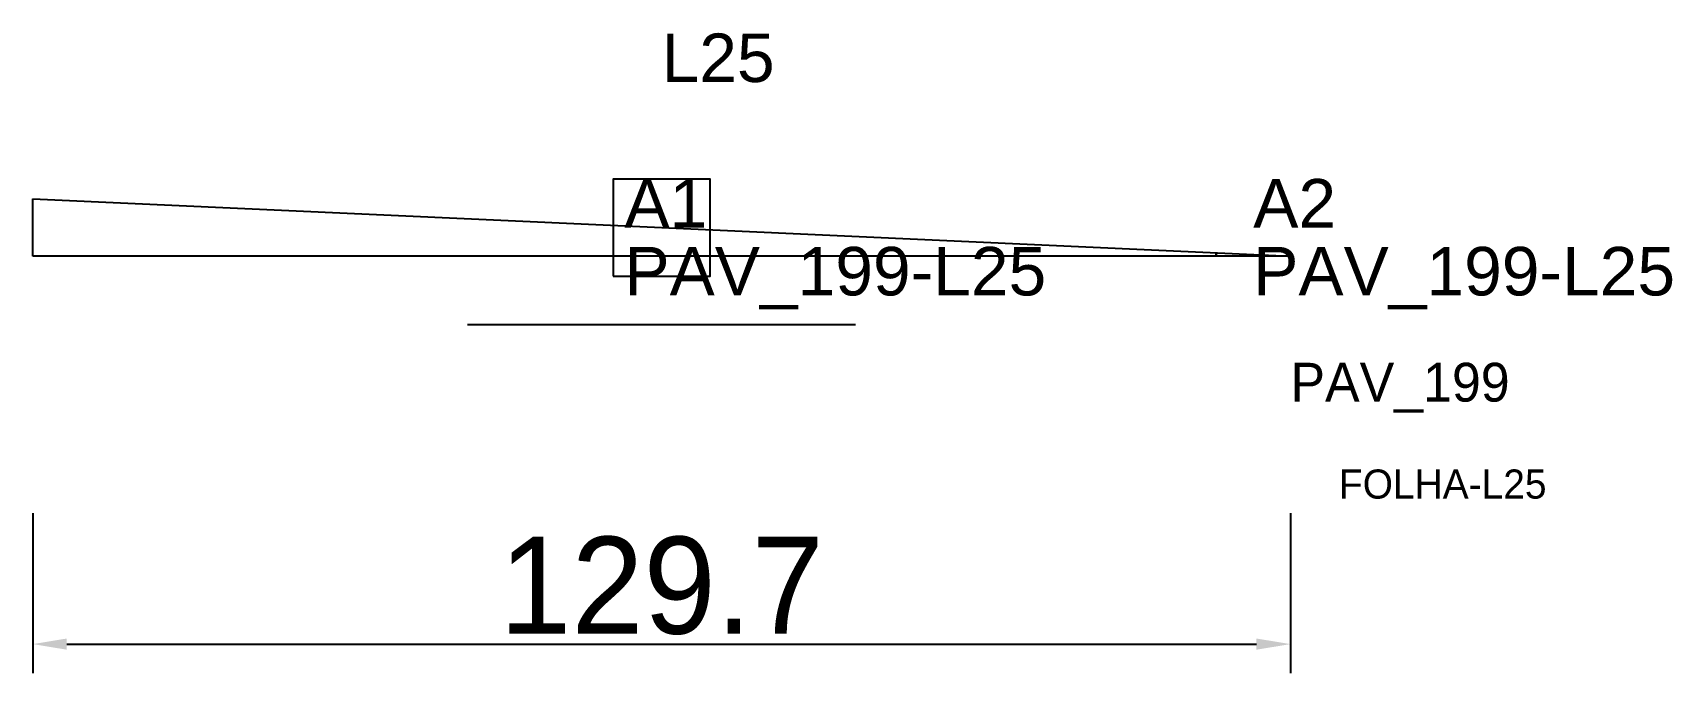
# Model space of a CAD drawing. Header units: metres. Extents: x 222 to 391, y 153 to 219.
import ezdxf

# ---------------------------------------------------------------- set-up
doc = ezdxf.new("R2010")
doc.units = ezdxf.units.M
for name, color, linetype in [('3', 3, 'CONTINUOUS'), ('AUX00', 7, 'CONTINUOUS'), ('COTA', 241, 'CONTINUOUS'), ('FOLHA', 255, 'CONTINUOUS'), ('Hachura', 251, 'CONTINUOUS'), ('NOMENCLATURA', 7, 'CONTINUOUS'), ('Nível', 160, 'CONTINUOUS'), ('Painéis', 200, 'CONTINUOUS'), ('Pilares', 5, 'CONTINUOUS'), ('SARR_2.2x7', 40, 'CONTINUOUS')]:
    doc.layers.add(name, color=color, linetype=linetype)
doc.styles.add('ARIAL', font='Arial.ttf')
doc.styles.add('STR_STANDARD', font='arial.ttf')
doc.dimstyles.new('EZ DXF', dxfattribs={"dimtxt": 10, "dimasz": 3.5, "dimexe": 3, "dimexo": 1.5, "dimgap": 1, "dimtad": 1, "dimdec": 1, "dimdsep": 46, "dimcen": 2.5, "dimazin": 3, "dimtfac": 1, "dimtmove": 0, "dimatfit": 3})

msp = doc.modelspace()

# ---------------------------------------------------------------- hatches: boundary and pattern name
at = {"layer": 'Hachura'}
h = msp.add_hatch(dxfattribs=at)
h.set_pattern_fill('ANSI31', scale=50)
h.paths.add_polyline_path([(351.87, 195.61), (222.2, 195.61), (222.2, 201.5)])
h = msp.add_hatch(dxfattribs=at)
h.set_pattern_fill('ANSI31', scale=50)
h.paths.add_polyline_path([(351.87, 195.61), (222.2, 195.61), (222.2, 201.5)])

# ---------------------------------------------------------------- linework, layer by layer
at = {"layer": '3'}
msp.add_lwpolyline([(344.2, 195.61), (344.2, 195.958)], close=True, dxfattribs=at)
msp.add_lwpolyline([(344.2, 195.61), (344.2, 195.958)], close=True, dxfattribs=at)
at = {"layer": 'Painéis', "color": 200}
for p, q in [((222.2, 195.61), (222.2, 201.5)), ((222.2, 201.5), (351.87, 195.61)), ((222.2, 195.61), (222.2, 201.5)), ((222.2, 201.5), (351.87, 195.61)), ((351.87, 195.61), (222.2, 195.61)), ((351.87, 195.61), (222.2, 195.61))]:
    msp.add_line(p, q, dxfattribs=at)
at = {"layer": 'Pilares'}
msp.add_lwpolyline([(282.035, 193.555), (292.035, 193.555), (292.035, 203.555), (282.035, 203.555)], close=True, dxfattribs=at)
msp.add_lwpolyline([(282.035, 193.555), (292.035, 193.555), (292.035, 203.555), (282.035, 203.555)], close=True, dxfattribs=at)
at = {"layer": 'SARR_2.2x7'}
msp.add_line((267.035, 188.555), (307.035, 188.555), dxfattribs=at)
msp.add_line((267.035, 188.555), (307.035, 188.555), dxfattribs=at)

# ---------------------------------------------------------------- texts
at = {"layer": '3', "style": 'STR_STANDARD'}
for s, p in [('A1', (283.2, 198.555)), ('A1', (283.2, 198.555)), ('A2', (348.035, 198.555)), ('A2', (348.035, 198.555))]:
    msp.add_text(s, height=5, dxfattribs=at).set_placement(p)
at = {"layer": 'AUX00', "style": 'STR_STANDARD'}
for p in [(283.2, 191.555), (283.2, 191.555), (348.035, 191.555), (348.035, 191.555)]:
    msp.add_text('PAV_199-L25', height=5, dxfattribs=at).set_placement(p)
at = {"layer": 'FOLHA'}
msp.add_text('FOLHA-L25', height=3, dxfattribs=at).set_placement((356.87, 170.61))
msp.add_text('FOLHA-L25', height=3, dxfattribs=at).set_placement((356.87, 170.61))
at = {"layer": 'NOMENCLATURA', "insert": (287.035, 218.555), "char_height": 5, "attachment_point": 1, "style": 'ARIAL'}
msp.add_mtext('L25', dxfattribs=at)
msp.add_mtext('L25', dxfattribs=at)
at = {"layer": 'Nível'}
msp.add_text('PAV_199', height=4, dxfattribs=at).set_placement((351.87, 180.61))
msp.add_text('PAV_199', height=4, dxfattribs=at).set_placement((351.87, 180.61))

# ---------------------------------------------------------------- dimensions: what is measured, and where the dimension line sits
at = {"layer": 'COTA'}
msp.add_linear_dim(base=(222.2, 155.61), p1=(222.2, 170.61), p2=(351.87, 170.61), dimstyle='EZ DXF', dxfattribs=at).render()
msp.add_linear_dim(base=(222.2, 155.61), p1=(222.2, 170.61), p2=(351.87, 170.61), dimstyle='EZ DXF', dxfattribs=at).render()

doc.saveas('drawing.dxf')
